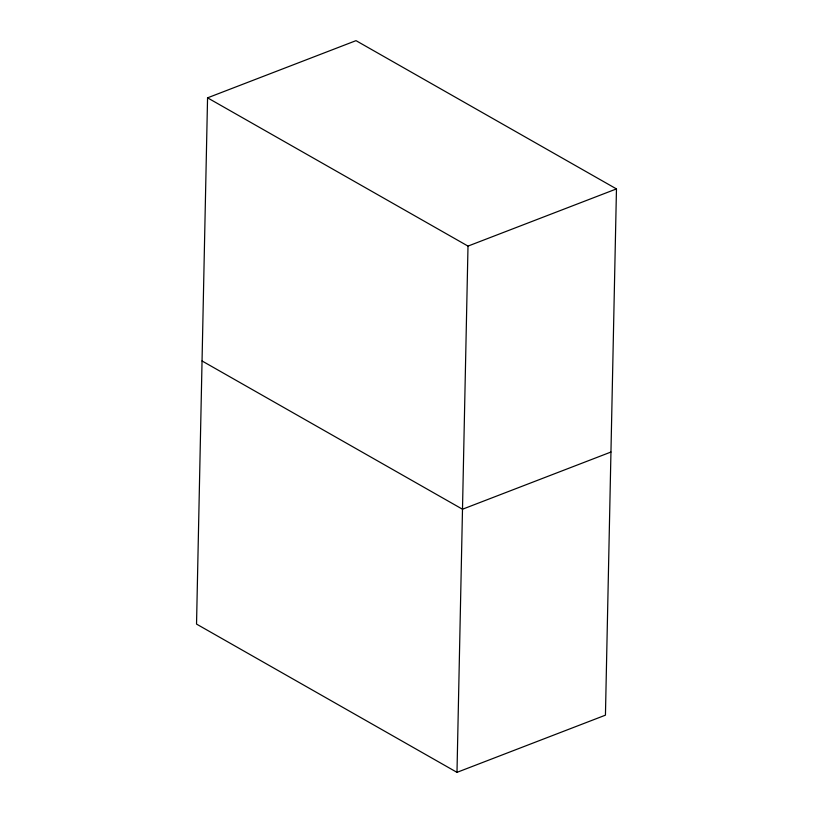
<?xml version="1.0" encoding="UTF-8"?>
<svg xmlns="http://www.w3.org/2000/svg" width="813" height="813" viewBox="0 0 813 813"><rect width="100%" height="100%" fill="white"/><g stroke="black" fill="none" stroke-linecap="round" stroke-linejoin="round"><path stroke-width="1.22" d="M207.559 97.834L196.533 624.089L456.987 772.35L605.441 715.166L616.467 188.911L356.013 40.65L207.559 97.834L468.003 246.095L616.467 188.911M456.987 772.35L468.003 246.095M610.949 452.038L462.495 509.223L202.051 360.962"/></g></svg>
